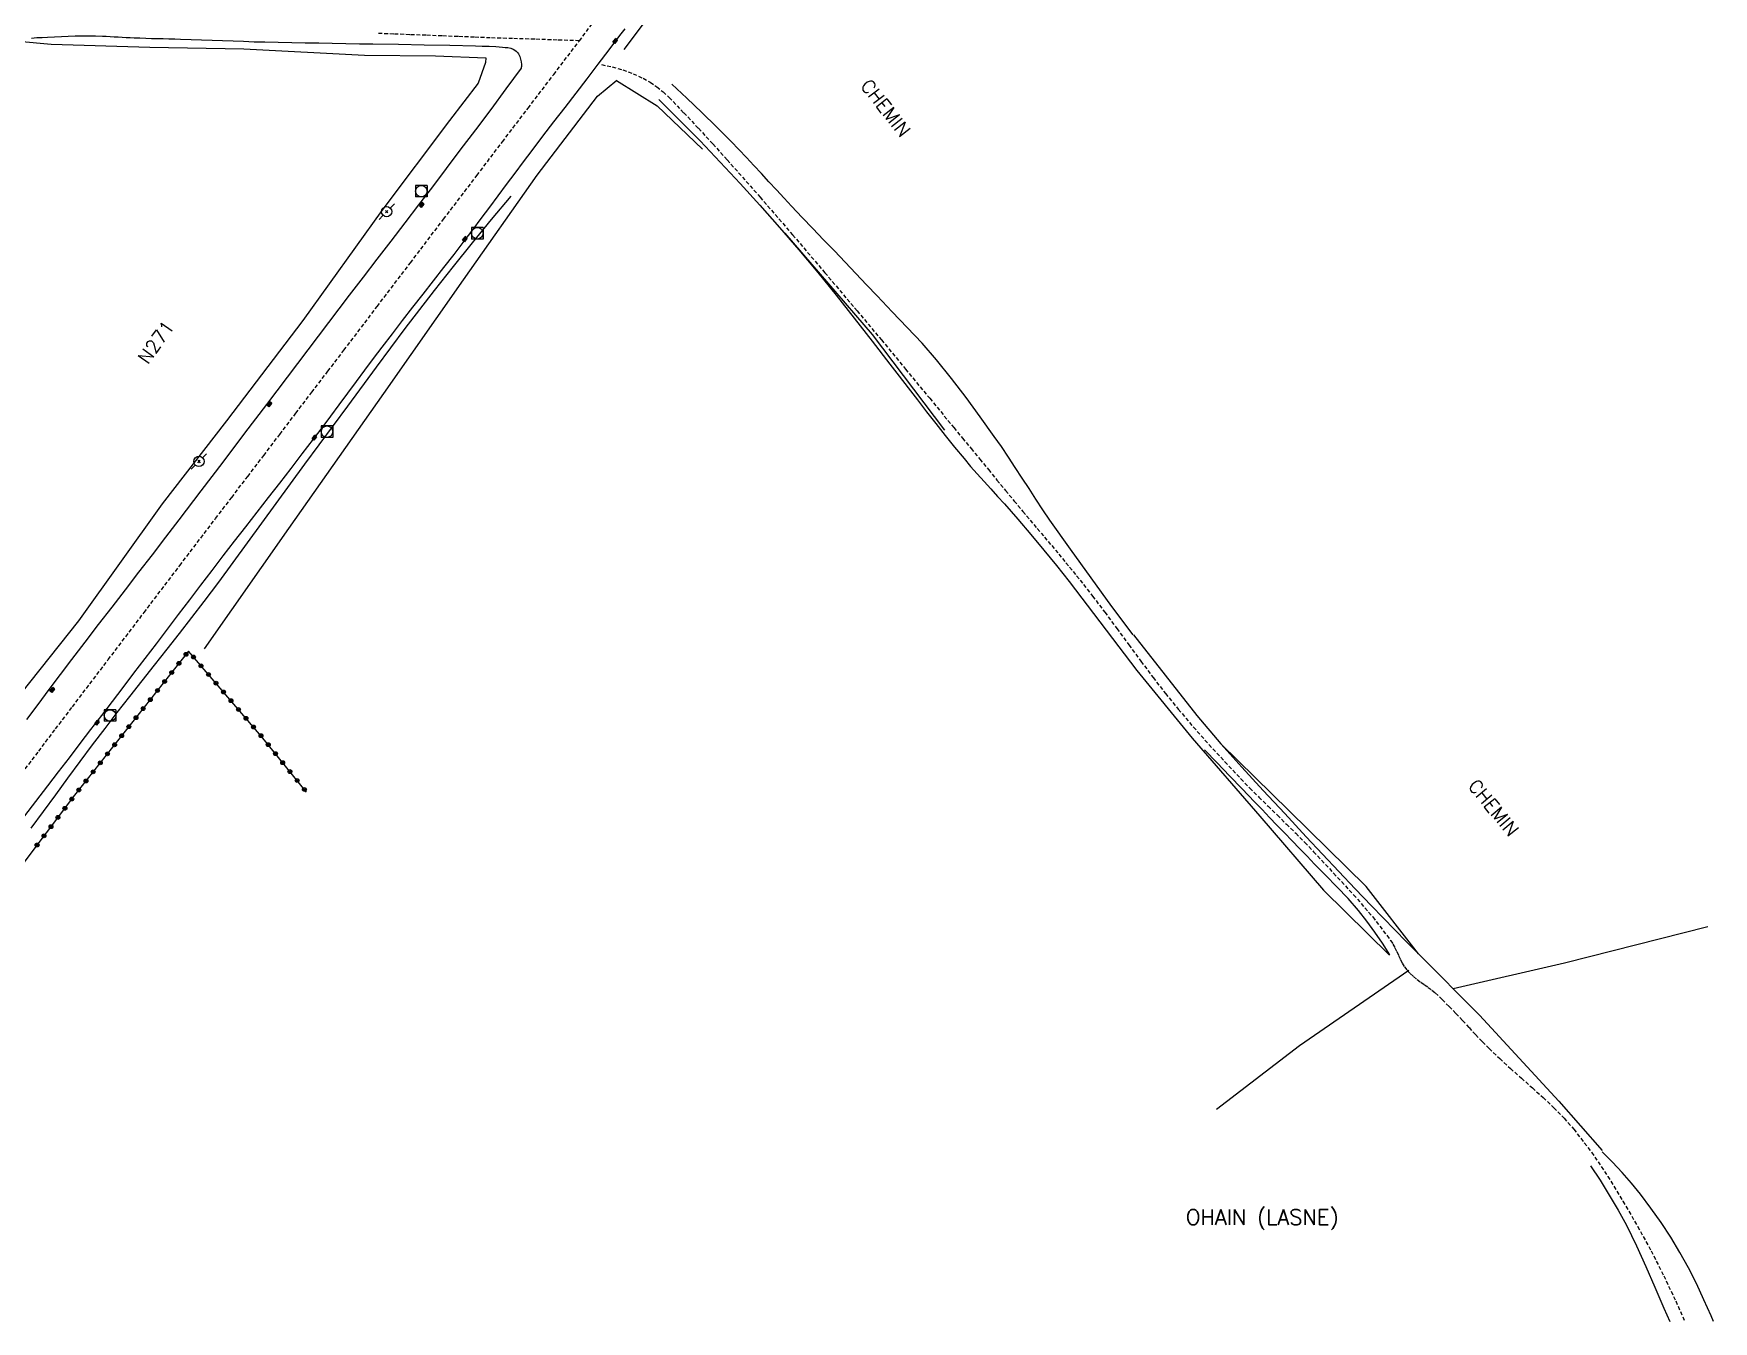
# Model space of a CAD drawing. Header units: millimetres. Extents: x 157000 to 158000, y 155000 to 156000.
# Drawn here: x 157363.6 to 157582.2, y 155000 to 155167.7 of the extents above; entities that cross this region are included whole.
import ezdxf
from ezdxf.enums import TextEntityAlignment as Align

# ---------------------------------------------------------------- set-up
doc = ezdxf.new("R2010")
doc.units = ezdxf.units.MM
doc.linetypes.add('DASHED', pattern=[0.75, 0.5, -0.25])
doc.layers.get('0').update_dxf_attribs({"linetype": 'CONTINUOUS'})
for name, color, linetype in [('W0001', 6, 'DASHED'), ('W0008', 7, 'CONTINUOUS'), ('W0070', 7, 'DASHED'), ('W0211', 2, 'CONTINUOUS'), ('W0300', 7, 'CONTINUOUS'), ('W0323', 7, 'CONTINUOUS'), ('W0330', 7, 'CONTINUOUS'), ('W0401', 7, 'CONTINUOUS'), ('W0420', 7, 'CONTINUOUS'), ('W0473', 7, 'CONTINUOUS'), ('W0980', 7, 'CONTINUOUS'), ('W0989', 7, 'CONTINUOUS'), ('W0990', 7, 'CONTINUOUS')]:
    doc.layers.add(name, color=color, linetype=linetype)
doc.styles.get("Standard").update_dxf_attribs({"font": 'romans.shx', "width": 0.85})

# ---------------------------------------------------------------- blocks, each defined once
blk = doc.blocks.new('T401')
for p, q in [((-0.3, 0.3), (0, 0.3)), ((-0.3, -0.25), (-0.3, 0.3)), ((-0.3, 0.15), (0, 0.15)), ((-0.3, 0), (0, 0)), ((0, 0.3), (0, -0.25)), ((-0.3, -0.15), (0, -0.15)), ((-0.3, -0.25), (-0.3, -0.3)), ((-0.3, -0.3), (0, -0.3)), ((0, -0.3), (0, -0.25))]:
    blk.add_line(p, q)
blk = doc.blocks.new('T420')
for p, q in [((0.75, 0.75), (-0.75, 0.75)), ((-0.75, 0.75), (-0.75, -0.75)), ((0.75, 0.75), (0.75, -0.75)), ((0.75, -0.75), (-0.75, -0.75))]:
    blk.add_line(p, q)
blk.add_ellipse((0, 0), major_axis=(-0.53, 0.53), ratio=1, start_param=3.926991, end_param=10.210176)
blk = doc.blocks.new('T473')
for p, q in [((-0.166667, 0.166667), (0.166667, -0.166667)), ((-0.166667, -0.166667), (0.166667, 0.166667)), ((0.500001, 0.500001), (1.000002, 1.000002)), ((-1.000002, -1.000002), (-0.500001, -0.500001))]:
    blk.add_line(p, q)
blk.add_ellipse((0, 0), major_axis=(0.471405, 0.471405), ratio=1, start_param=5.4977871438, end_param=11.780972451)
blk = doc.blocks.new('t323o')
at = {"color": 0, "linetype": 'Continuous'}
for radius in [0.25, 0.15]:
    blk.add_circle((0, 0), radius, dxfattribs=at)

msp = doc.modelspace()

# ---------------------------------------------------------------- linework, layer by layer
at = {"layer": 'W0001'}
for points in [[(157434.6, 155166.72), (157437.85, 155171)], [(157362.02, 155071.32), (157364.22, 155074.23), (157366.42, 155077.13), (157368.62, 155080.02), (157373.28, 155086.15), (157377.93, 155092.27), (157382.59, 155098.4), (157387.25, 155104.52), (157389.34, 155107.26), (157391.43, 155110), (157393.51, 155112.74), (157395.6, 155115.48), (157397.69, 155118.22), (157399.77, 155120.95), (157401.86, 155123.69), (157403.95, 155126.43), (157408.28, 155132.12), (157412.6, 155137.81), (157416.93, 155143.49), (157421.26, 155149.18), (157424.59, 155153.57), (157427.93, 155157.95), (157431.26, 155162.34), (157434.6, 155166.72)], [(157434.6, 155166.72), (157431.7, 155166.81), (157428.8, 155166.91), (157425.9, 155167), (157423, 155167.1), (157420.91, 155167.18), (157418.81, 155167.26), (157416.72, 155167.35), (157414.63, 155167.43), (157412.53, 155167.51), (157410.44, 155167.59), (157408.34, 155167.67)]]:
    msp.add_lwpolyline(points, dxfattribs=at)
at = {"layer": 'W0008'}
for points in [[(157440.51, 155168.29), (157439.84, 155167.39), (157438.42, 155165.52), (157436.99, 155163.65), (157435.55, 155161.78), (157434.12, 155159.91), (157432.69, 155158.05), (157431.25, 155156.18), (157429.82, 155154.31), (157428.4, 155152.43), (157427.29, 155150.96), (157426.19, 155149.49), (157425.09, 155148.01), (157423.99, 155146.54), (157422.89, 155145.06), (157421.79, 155143.59), (157420.68, 155142.11), (157419.57, 155140.65), (157418.24, 155138.91), (157416.91, 155137.19), (157415.57, 155135.46), (157414.23, 155133.74), (157412.89, 155132.02), (157411.55, 155130.3), (157410.22, 155128.57), (157408.89, 155126.83), (157407.77, 155125.34), (157406.65, 155123.84), (157405.53, 155122.34), (157404.42, 155120.84), (157403.31, 155119.34), (157402.19, 155117.84), (157401.07, 155116.34), (157399.94, 155114.85), (157398.49, 155112.94), (157397.02, 155111.04), (157395.55, 155109.14), (157394.08, 155107.25), (157392.6, 155105.35), (157391.13, 155103.46), (157389.66, 155101.56), (157388.2, 155099.65), (157386.74, 155097.75), (157385.29, 155095.84), (157383.84, 155093.93), (157382.39, 155092.02), (157380.94, 155090.11), (157379.49, 155088.2), (157378.04, 155086.28), (157376.58, 155084.38), (157375.18, 155082.54), (157373.78, 155080.71), (157372.38, 155078.88), (157370.98, 155077.05), (157369.58, 155075.22), (157368.18, 155073.38), (157366.77, 155071.55), (157365.37, 155069.72), (157361.81, 155065.07)], [(157363.28, 155167.07), (157363.98, 155167.13), (157364.68, 155167.16), (157365.38, 155167.2), (157366.27, 155167.25), (157367.17, 155167.29), (157368.06, 155167.32), (157368.96, 155167.34), (157369.85, 155167.35), (157370.73, 155167.35), (157371.62, 155167.34), (157372.51, 155167.32), (157373.02, 155167.31), (157373.54, 155167.28), (157374.06, 155167.25), (157374.57, 155167.22), (157375.09, 155167.19), (157375.6, 155167.16), (157376.12, 155167.13), (157376.64, 155167.11), (157377.39, 155167.08), (157378.15, 155167.05), (157378.9, 155167.03), (157379.66, 155167.02), (157380.42, 155167), (157381.17, 155166.98), (157381.93, 155166.96), (157382.69, 155166.94), (157384.06, 155166.89), (157385.42, 155166.85), (157386.79, 155166.8), (157388.16, 155166.75), (157389.53, 155166.7), (157390.9, 155166.65), (157392.27, 155166.6), (157393.64, 155166.57), (157395.4, 155166.52), (157397.16, 155166.49), (157398.92, 155166.46), (157400.68, 155166.43), (157402.44, 155166.4), (157404.21, 155166.37), (157405.97, 155166.34), (157407.73, 155166.31), (157411.07, 155166.26), (157414.41, 155166.21), (157417.75, 155166.14), (157421.09, 155166.05), (157421.96, 155166.03), (157422.84, 155166), (157423.71, 155165.96), (157424.58, 155165.89), (157424.94, 155165.86), (157425.3, 155165.82), (157425.66, 155165.76), (157426, 155165.63), (157426.2, 155165.51), (157426.38, 155165.37), (157426.55, 155165.2), (157426.68, 155165.01), (157426.84, 155164.68), (157426.94, 155164.33), (157427.01, 155163.97), (157427.05, 155163.62), (157427.05, 155163.49), (157427.05, 155163.36), (157427.03, 155163.24), (157427.01, 155163.11)], [(157427.01, 155163.16), (157425.04, 155160.47), (157423.06, 155157.79), (157421.06, 155155.12), (157419.06, 155152.46), (157417.27, 155150.09), (157415.48, 155147.72), (157413.67, 155145.36), (157411.87, 155143.01), (157410.06, 155140.65), (157408.25, 155138.3), (157406.45, 155135.94), (157404.65, 155133.58), (157403.3, 155131.8), (157401.95, 155130.03), (157400.6, 155128.25), (157399.26, 155126.48), (157397.91, 155124.7), (157396.56, 155122.92), (157395.22, 155121.15), (157393.87, 155119.37), (157391.02, 155115.62), (157388.17, 155111.87), (157385.32, 155108.11), (157382.46, 155104.37), (157380.72, 155102.09), (157378.97, 155099.81), (157377.22, 155097.54), (157375.47, 155095.26), (157373.72, 155092.99), (157371.98, 155090.71), (157370.24, 155088.44), (157368.5, 155086.15), (157367.03, 155084.21), (157365.56, 155082.27), (157364.1, 155080.32), (157362.65, 155078.37)]]:
    msp.add_lwpolyline(points, dxfattribs=at)
at = {"layer": 'W0070'}
for points in [[(157437.48, 155163.61), (157438.88, 155163.32), (157440.26, 155162.93), (157441.6, 155162.43), (157442.9, 155161.83), (157443.82, 155161.31), (157444.68, 155160.71), (157445.5, 155160.05), (157446.27, 155159.34)], [(157446.27, 155159.34), (157448.19, 155157.34), (157450.1, 155155.32), (157451.98, 155153.28), (157453.84, 155151.22), (157458.13, 155146.36), (157462.36, 155141.46), (157466.56, 155136.52), (157470.74, 155131.57), (157473.91, 155127.78), (157477.06, 155123.98), (157480.2, 155120.17), (157483.34, 155116.36), (157484.46, 155114.99), (157485.59, 155113.63), (157486.71, 155112.26), (157487.84, 155110.89), (157488.96, 155109.53), (157490.09, 155108.16), (157491.21, 155106.8), (157492.34, 155105.43), (157493.27, 155104.32), (157494.21, 155103.21), (157495.14, 155102.1), (157496.08, 155100.99), (157497.02, 155099.88), (157497.94, 155098.76), (157498.86, 155097.64), (157499.77, 155096.51), (157501.4, 155094.43), (157502.99, 155092.32), (157504.57, 155090.2), (157506.13, 155088.07), (157507.7, 155085.94), (157509.28, 155083.83), (157510.9, 155081.74), (157512.56, 155079.69), (157514.54, 155077.37), (157516.56, 155075.09), (157518.63, 155072.85), (157520.71, 155070.63), (157521.88, 155069.42), (157523.06, 155068.24), (157524.25, 155067.06), (157525.46, 155065.89), (157526.65, 155064.72), (157527.85, 155063.54), (157529.02, 155062.35), (157530.18, 155061.14), (157532.78, 155058.35), (157535.38, 155055.55), (157537.88, 155052.65), (157540.2, 155049.6), (157540.5, 155049.13), (157540.76, 155048.64), (157541, 155048.14), (157541.23, 155047.64), (157541.46, 155047.14), (157541.72, 155046.64), (157542.01, 155046.16), (157542.35, 155045.71), (157542.76, 155045.28), (157543.2, 155044.88), (157543.66, 155044.51), (157544.14, 155044.17), (157544.62, 155043.83), (157545.09, 155043.49), (157545.56, 155043.14), (157546.01, 155042.76), (157546.92, 155041.89), (157547.82, 155041), (157548.69, 155040.1), (157549.55, 155039.18), (157550.41, 155038.25), (157551.27, 155037.33), (157552.14, 155036.42), (157553.02, 155035.53), (157554.4, 155034.21), (157555.8, 155032.93), (157557.22, 155031.67), (157558.65, 155030.41), (157560.06, 155029.14), (157561.45, 155027.82), (157562.78, 155026.45), (157564.04, 155025.02), (157566.36, 155022.02), (157568.48, 155018.88), (157570.45, 155015.65), (157572.35, 155012.38), (157574.11, 155009.19), (157575.75, 155005.95), (157577.31, 155002.66), (157578.5, 155000)]]:
    msp.add_lwpolyline(points, dxfattribs=at)
at = {"layer": 'W0211'}
for points in [[(157506.7, 155089.36), (157503.93, 155093.06), (157501.2, 155096.79), (157498.51, 155100.54), (157495.86, 155104.32), (157494.93, 155105.67), (157494.03, 155107.03), (157493.13, 155108.41), (157492.24, 155109.78), (157491.35, 155111.15), (157490.45, 155112.52), (157489.53, 155113.88), (157488.6, 155115.22), (157486.78, 155117.76), (157484.94, 155120.29), (157483.04, 155122.77), (157481.07, 155125.2), (157479.21, 155127.33), (157477.28, 155129.4), (157475.32, 155131.45), (157473.37, 155133.5), (157471.98, 155134.96), (157470.59, 155136.43), (157469.2, 155137.89), (157467.8, 155139.35), (157466.4, 155140.8), (157465.01, 155142.26), (157463.61, 155143.73), (157462.22, 155145.19), (157461.24, 155146.24), (157460.26, 155147.3), (157459.28, 155148.36), (157458.31, 155149.42), (157457.33, 155150.48), (157456.34, 155151.53), (157455.35, 155152.58), (157454.35, 155153.61), (157452.45, 155155.51), (157450.54, 155157.38), (157448.6, 155159.23), (157446.64, 155161.06)], [(157444.95, 155159.07), (157447.65, 155156.39), (157450.31, 155153.68), (157452.93, 155150.93), (157455.52, 155148.15), (157458.1, 155145.31), (157460.66, 155142.43), (157463.17, 155139.52), (157465.64, 155136.57), (157468.04, 155133.62), (157470.38, 155130.62), (157472.7, 155127.61), (157475.03, 155124.61), (157476.23, 155123.07), (157477.42, 155121.53), (157478.61, 155119.98), (157479.8, 155118.43), (157481, 155116.89), (157482.21, 155115.35), (157483.43, 155113.83), (157484.67, 155112.32), (157485.52, 155111.31), (157486.39, 155110.32), (157487.28, 155109.34), (157488.16, 155108.37), (157489.05, 155107.39), (157489.94, 155106.42), (157490.81, 155105.43), (157491.68, 155104.44), (157493.38, 155102.44), (157495.05, 155100.42), (157496.71, 155098.39), (157498.35, 155096.34)], [(157425.68, 155146.5), (157423.14, 155143.46), (157420.64, 155140.4), (157418.16, 155137.32), (157415.71, 155134.21), (157411.9, 155129.24), (157408.14, 155124.22), (157404.42, 155119.17), (157400.69, 155114.13), (157398.82, 155111.58), (157396.95, 155109.03), (157395.09, 155106.46), (157393.23, 155103.9), (157391.37, 155101.34), (157389.5, 155098.78), (157387.62, 155096.24), (157385.71, 155093.71), (157384.12, 155091.63), (157382.52, 155089.56), (157380.9, 155087.5), (157379.27, 155085.45), (157377.64, 155083.4), (157376.02, 155081.34), (157374.41, 155079.28), (157372.81, 155077.2), (157371.19, 155075.05), (157369.58, 155072.89), (157367.98, 155070.73), (157366.39, 155068.56), (157364.8, 155066.38), (157363.2, 155064.22)], [(157540.1, 155047.72), (157539.16, 155049.22), (157538.16, 155050.68), (157537.12, 155052.11), (157536.02, 155053.49), (157534.66, 155055.06), (157533.22, 155056.57), (157531.75, 155058.04), (157530.3, 155059.53), (157529.32, 155060.55), (157528.35, 155061.56), (157527.37, 155062.58), (157526.39, 155063.59), (157525.41, 155064.6), (157524.43, 155065.62), (157523.46, 155066.63), (157522.48, 155067.65), (157520.86, 155069.34), (157519.23, 155071.04), (157517.61, 155072.73), (157515.99, 155074.43)], [(157518.09, 155075.2), (157520.85, 155072.16), (157523.63, 155069.13), (157526.41, 155066.1), (157529.21, 155063.09), (157531.32, 155060.83), (157533.44, 155058.57), (157535.57, 155056.32), (157537.71, 155054.09), (157539.23, 155052.52), (157540.75, 155050.96), (157542.28, 155049.41), (157543.82, 155047.87)], [(157582.22, 155000), (157581.91, 155000.73), (157580.98, 155002.83), (157580, 155004.92), (157578.96, 155006.98), (157577.85, 155008.99), (157576.66, 155010.95), (157575.41, 155012.87), (157574.09, 155014.75), (157572.71, 155016.57), (157571.55, 155018.01), (157570.33, 155019.4), (157569.07, 155020.75), (157567.76, 155022.06)], [(157566.22, 155020.26), (157567.47, 155018.37), (157568.67, 155016.45), (157569.81, 155014.49), (157570.9, 155012.51), (157572.21, 155009.86), (157573.42, 155007.16), (157574.58, 155004.45), (157575.76, 155001.74), (157576.53, 155000)]]:
    msp.add_lwpolyline(points, dxfattribs=at)
at = {"layer": 'W0300'}
msp.add_lwpolyline([(157461.33, 155141.69), (157472.71, 155128.46), (157482.11, 155116.02)], dxfattribs=at)
at = {"layer": 'W0323'}
msp.add_lwpolyline([(157399.09, 155068.89), (157393.23, 155076.16), (157383.72, 155087.24), (157368.9, 155068.49), (157354.07, 155048.88), (157335.67, 155024.35), (157333.27, 155021.24)], dxfattribs=at)
at = {"layer": 'W0330'}
for points in [[(157444.47, 155171), (157440.39, 155165.58)], [(157361.57, 155166.67), (157365.84, 155166.26), (157378.69, 155165.89), (157390.91, 155165.65), (157406.63, 155164.83), (157415.87, 155164.76), (157422.44, 155164.48)], [(157422.44, 155164.48), (157422.37, 155163.91), (157421.41, 155161.18), (157417.69, 155156.32), (157408.9, 155144.61), (157398.61, 155130.29), (157388.67, 155117.22), (157380.28, 155106.42), (157369.42, 155091.22), (157355.62, 155073.9), (157344.76, 155059.63), (157343.44, 155058.29)], [(157385.79, 155087.55), (157396.76, 155103.21), (157409.14, 155120.81), (157419.52, 155135.6), (157429.11, 155149.24), (157436.94, 155159.52), (157439.49, 155161.6)], [(157439.45, 155161.56), (157444.71, 155158.24), (157450.63, 155152.59)], [(157498.35, 155096.34), (157507.16, 155084.72), (157514.38, 155075.92), (157523.16, 155065.77), (157531.46, 155056.16), (157540.07, 155047.7)], [(157506.74, 155089.36), (157514.96, 155078.88), (157518.09, 155075.2)], [(157543.82, 155047.87), (157537.04, 155056.63), (157527, 155066.46), (157518.09, 155075.2)], [(157548.34, 155043.32), (157562.83, 155046.68), (157581.49, 155051.41)], [(157543.82, 155047.87), (157551.77, 155039.87), (157562.1, 155028.69), (157567.72, 155022.23)], [(157517.55, 155027.65), (157528.33, 155035.92), (157542.59, 155045.73)]]:
    msp.add_lwpolyline(points, dxfattribs=at)

# ---------------------------------------------------------------- block references
at = {"layer": 'W0323'}
for p, rotation in [((157382.47, 155085.66), 231.6726956248681), ((157383.4, 155086.84), 231.6726956248681), ((157384.37, 155086.49), 130.6315303314585), ((157385.34, 155085.35), 130.6315303314585), ((157380.61, 155083.31), 231.6726956248681), ((157381.54, 155084.48), 231.6726956248681), ((157386.32, 155084.21), 130.6315303314585), ((157387.3, 155083.08), 130.6315303314585), ((157378.75, 155080.95), 231.6726956248681), ((157379.68, 155082.13), 231.6726956248681), ((157388.27, 155081.94), 130.6315303314585), ((157389.25, 155080.8), 130.6315303314585), ((157376.89, 155078.6), 231.6726956248681), ((157377.82, 155079.78), 231.6726956248681), ((157390.23, 155079.66), 130.6315303314585), ((157391.2, 155078.52), 130.6315303314585), ((157375.03, 155076.25), 231.6726956248681), ((157375.96, 155077.42), 231.6726956248681), ((157392.18, 155077.38), 130.6315303314585), ((157393.16, 155076.25), 130.6315303314585), ((157374.1, 155075.07), 231.6726956248681), ((157394.1, 155075.08), 128.8647738819799), ((157372.24, 155072.72), 231.6726956248681), ((157373.17, 155073.89), 231.6726956248681), ((157395.04, 155073.91), 128.8647738819799), ((157395.98, 155072.74), 128.8647738819799), ((157370.38, 155070.36), 231.6726956248681), ((157371.31, 155071.54), 231.6726956248681), ((157396.92, 155071.58), 128.8647738819799), ((157397.87, 155070.41), 128.8647738819799), ((157368.53, 155068), 232.9059842624363), ((157369.45, 155069.19), 231.6726956248681), ((157398.81, 155069.24), 128.8647738819799), ((157366.72, 155065.61), 232.9059842624363), ((157367.63, 155066.8), 232.9059842624363), ((157364.91, 155063.21), 232.9059842624363), ((157365.82, 155064.41), 232.9059842624363), ((157364.01, 155062.02), 232.9059842624363)]:
    msp.add_blockref('t323o', p, dxfattribs=dict(at, rotation=rotation))
at = {"layer": 'W0401'}
for p, rotation in [((157439.14, 155166.77), 142.8765508141904), ((157413.95, 155145.45), 142.5750116227127), ((157419.57, 155140.98), 142.7623637116461), ((157394.14, 155119.48), 142.7871709587116), ((157399.98, 155115.15), 142.8057354128757), ((157365.87, 155082.28), 143.1068238118682), ((157371.69, 155078.05), 142.5660640748999)]:
    msp.add_blockref('T401', p, dxfattribs=dict(at, rotation=rotation))
at = {"layer": 'W0420'}
for p in [(157414.03, 155147.14), (157421.31, 155141.66), (157401.75, 155115.83), (157373.51, 155078.87)]:
    msp.add_blockref('T420', p, dxfattribs=at)
at = {"layer": 'W0473'}
for p in [(157409.52, 155144.47), (157385.08, 155111.96)]:
    msp.add_blockref('T473', p, dxfattribs=at)

# ---------------------------------------------------------------- texts
at = {"layer": 'W0980'}
msp.add_text('OHAIN (LASNE)', height=2, dxfattribs=at).set_placement((157523.5, 155013.43), align=Align.MIDDLE)
at = {"layer": 'W0989'}
for rotation, p in [(308.0221, (157474.46, 155157.95)), (309.2091, (157553.59, 155066.85))]:
    msp.add_text('CHEMIN', height=1.75, rotation=rotation, dxfattribs=at).set_placement(p, align=Align.MIDDLE)
at = {"layer": 'W0990'}
msp.add_text('N271', height=1.75, rotation=54.3528, dxfattribs=at).set_placement((157379.49, 155127.5), align=Align.MIDDLE_CENTER)

doc.saveas('drawing.dxf')
